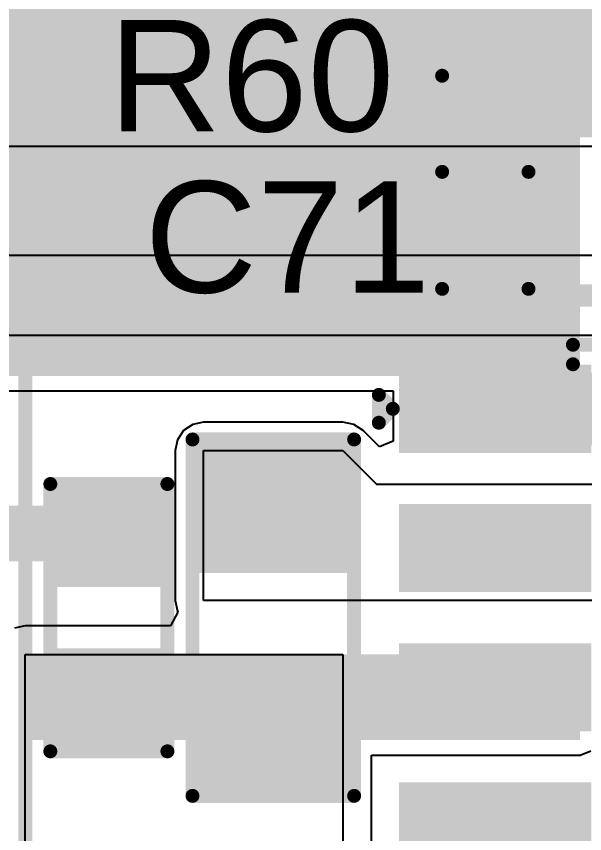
# Model space of a CAD drawing. Header units: inches. Extents: x -2.7 to 10.9, y -2.9 to 7.4.
# Drawn here: x 0.0868 to 0.2907, y -1.5071 to -1.2136 of the extents above; entities that cross this region are included whole.
import ezdxf

# ---------------------------------------------------------------- set-up
doc = ezdxf.new("R2010")
doc.units = ezdxf.units.IN
doc.header["$MEASUREMENT"] = 0
for name, color, linetype in [('Board Outline', 216, 'Continuous'), ('Bottom Layer', 5, 'Continuous'), ('Layer 2', 16, 'Continuous'), ('Top Layer', 1, 'Continuous'), ('Top Overlay', 2, 'Continuous'), ('Top Paste', 8, 'Continuous'), ('Top Solder', 216, 'Continuous')]:
    doc.layers.add(name, color=color, linetype=linetype)
doc.styles.add('Arial', font='', dxfattribs={"height": 0.2})
doc.styles.get('Arial').set_extended_font_data('Arial')

# ---------------------------------------------------------------- blocks, each defined once
blk = doc.blocks.new('8_SOIC_EP_117')
at = {"layer": 'Top Layer'}
for points in [[(-0.07579, 0.08681), (-0.07579, 0.06319), (-0.13681, 0.06319), (-0.13681, 0.08681)], [(0.13681, 0.08681), (0.13681, 0.06319), (0.07579, 0.06319), (0.07579, 0.08681)], [(0.05144, 0.06894), (0.05144, -0.06894), (-0.05144, -0.06894), (-0.05144, 0.06894)], [(-0.07579, 0.03681), (-0.07579, 0.01319), (-0.13681, 0.01319), (-0.13681, 0.03681)], [(0.13681, 0.03681), (0.13681, 0.01319), (0.07579, 0.01319), (0.07579, 0.03681)], [(-0.07579, -0.01319), (-0.07579, -0.03681), (-0.13681, -0.03681), (-0.13681, -0.01319)], [(0.13681, -0.01319), (0.13681, -0.03681), (0.07579, -0.03681), (0.07579, -0.01319)], [(-0.07579, -0.06319), (-0.07579, -0.08681), (-0.13681, -0.08681), (-0.13681, -0.06319)], [(0.13681, -0.06319), (0.13681, -0.08681), (0.07579, -0.08681), (0.07579, -0.06319)]]:
    blk.add_hatch(color=1, dxfattribs=at).paths.add_polyline_path(points)
at = {"layer": 'Top Overlay'}
blk.add_hatch(color=2, dxfattribs=at).paths.add_polyline_path([(-0.07211, 0.06194), (-0.05911, 0.06194), (-0.05911, 0.08794), (-0.07211, 0.08794)])
at = {"layer": 'Top Paste'}
for points in [[(-0.07579, 0.08681), (-0.07579, 0.06319), (-0.13681, 0.06319), (-0.13681, 0.08681)], [(0.13681, 0.08681), (0.13681, 0.06319), (0.07579, 0.06319), (0.07579, 0.08681)], [(0.05144, 0.06894), (0.05144, -0.06894), (-0.05144, -0.06894), (-0.05144, 0.06894)], [(-0.07579, 0.03681), (-0.07579, 0.01319), (-0.13681, 0.01319), (-0.13681, 0.03681)], [(0.13681, 0.03681), (0.13681, 0.01319), (0.07579, 0.01319), (0.07579, 0.03681)], [(-0.07579, -0.01319), (-0.07579, -0.03681), (-0.13681, -0.03681), (-0.13681, -0.01319)], [(0.13681, -0.01319), (0.13681, -0.03681), (0.07579, -0.03681), (0.07579, -0.01319)], [(-0.07579, -0.06319), (-0.07579, -0.08681), (-0.13681, -0.08681), (-0.13681, -0.06319)], [(0.13681, -0.06319), (0.13681, -0.08681), (0.07579, -0.08681), (0.07579, -0.06319)]]:
    blk.add_hatch(color=8, dxfattribs=at).paths.add_polyline_path(points)
at = {"layer": 'Top Solder'}
for points in [[(-0.07179, 0.09081), (-0.07179, 0.05919), (-0.14081, 0.05919), (-0.14081, 0.09081)], [(0.14081, 0.09081), (0.14081, 0.05919), (0.07179, 0.05919), (0.07179, 0.09081)], [(0.05544, 0.07294), (0.05544, -0.07294), (-0.05544, -0.07294), (-0.05544, 0.07294)], [(-0.07179, 0.04081), (-0.07179, 0.00919), (-0.14081, 0.00919), (-0.14081, 0.04081)], [(0.14081, 0.04081), (0.14081, 0.00919), (0.07179, 0.00919), (0.07179, 0.04081)], [(-0.07179, -0.00919), (-0.07179, -0.04081), (-0.14081, -0.04081), (-0.14081, -0.00919)], [(0.14081, -0.00919), (0.14081, -0.04081), (0.07179, -0.04081), (0.07179, -0.00919)], [(-0.07179, -0.05919), (-0.07179, -0.09081), (-0.14081, -0.09081), (-0.14081, -0.05919)], [(0.14081, -0.05919), (0.14081, -0.09081), (0.07179, -0.09081), (0.07179, -0.05919)]]:
    blk.add_hatch(color=216, dxfattribs=at).paths.add_polyline_path(points)
at = {"layer": 'Top Overlay'}
for points in [[(-0.07837, 0.091, 0.005, 0.005, 0), (-0.07837, 0.098, 0.005, 0.005, 0)], [(-0.07837, 0.098, 0.005, 0.005, 0), (0.07837, 0.098, 0.005, 0.005, 0)], [(0.07837, 0.091, 0.005, 0.005, 0), (0.07837, 0.098, 0.005, 0.005, 0)], [(-0.148, 0.08, 0.005, 0.005, 0), (-0.143, 0.075, 0.005, 0.005, 0)], [(-0.148, 0.07, 0.005, 0.005, 0), (-0.148, 0.08, 0.005, 0.005, 0)], [(-0.148, 0.07, 0.005, 0.005, 0), (-0.143, 0.075, 0.005, 0.005, 0)], [(-0.07837, -0.098, 0.005, 0.005, 0), (-0.07837, -0.091, 0.005, 0.005, 0)], [(0.07837, -0.098, 0.005, 0.005, 0), (0.07837, -0.091, 0.005, 0.005, 0)], [(-0.07837, -0.098, 0.005, 0.005, 0), (0.07837, -0.098, 0.005, 0.005, 0)]]:
    blk.add_lwpolyline(points, format="xyseb", dxfattribs=at)
for points in [[(-0.07962, 0.098, 0.0025, 0.0025, 1), (-0.07712, 0.098, 0.0025, 0.0025, 1)], [(-0.07962, 0.098, 0.0025, 0.0025, 1), (-0.07712, 0.098, 0.0025, 0.0025, 1)], [(0.07712, 0.098, 0.0025, 0.0025, 1), (0.07962, 0.098, 0.0025, 0.0025, 1)], [(0.07712, 0.098, 0.0025, 0.0025, 1), (0.07962, 0.098, 0.0025, 0.0025, 1)], [(-0.07962, 0.091, 0.0025, 0.0025, 1), (-0.07712, 0.091, 0.0025, 0.0025, 1)], [(0.07712, 0.091, 0.0025, 0.0025, 1), (0.07962, 0.091, 0.0025, 0.0025, 1)], [(-0.14925, 0.08, 0.0025, 0.0025, 1), (-0.14675, 0.08, 0.0025, 0.0025, 1)], [(-0.14925, 0.08, 0.0025, 0.0025, 1), (-0.14675, 0.08, 0.0025, 0.0025, 1)], [(-0.14425, 0.075, 0.0025, 0.0025, 1), (-0.14175, 0.075, 0.0025, 0.0025, 1)], [(-0.14425, 0.075, 0.0025, 0.0025, 1), (-0.14175, 0.075, 0.0025, 0.0025, 1)], [(-0.14925, 0.07, 0.0025, 0.0025, 1), (-0.14675, 0.07, 0.0025, 0.0025, 1)], [(-0.14925, 0.07, 0.0025, 0.0025, 1), (-0.14675, 0.07, 0.0025, 0.0025, 1)], [(-0.07962, -0.091, 0.0025, 0.0025, 1), (-0.07712, -0.091, 0.0025, 0.0025, 1)], [(0.07712, -0.091, 0.0025, 0.0025, 1), (0.07962, -0.091, 0.0025, 0.0025, 1)], [(-0.07962, -0.098, 0.0025, 0.0025, 1), (-0.07712, -0.098, 0.0025, 0.0025, 1)], [(-0.07962, -0.098, 0.0025, 0.0025, 1), (-0.07712, -0.098, 0.0025, 0.0025, 1)], [(0.07712, -0.098, 0.0025, 0.0025, 1), (0.07962, -0.098, 0.0025, 0.0025, 1)], [(0.07712, -0.098, 0.0025, 0.0025, 1), (0.07962, -0.098, 0.0025, 0.0025, 1)]]:
    blk.add_lwpolyline(points, format="xyseb", close=True, dxfattribs=at)
blk = doc.blocks.new('CYH127_33UH_118')
at = {"layer": 'Top Overlay'}
blk.add_lwpolyline([(0.238, 0.238, 0.005, 0.005, 0), (-0.238, 0.238, 0.005, 0.005, 0)], format="xyseb", dxfattribs=at)
blk = doc.blocks.new('RES_0805_165')
at = {"layer": 'Top Layer'}
for points in [[(-0.06, 0.025), (-0.02, 0.025), (-0.02, -0.025), (-0.06, -0.025)], [(0.02, 0.025), (0.06, 0.025), (0.06, -0.025), (0.02, -0.025)]]:
    blk.add_hatch(color=1, dxfattribs=at).paths.add_polyline_path(points)
at = {"layer": 'Top Paste'}
for points in [[(-0.06, 0.025), (-0.02, 0.025), (-0.02, -0.025), (-0.06, -0.025)], [(0.02, 0.025), (0.06, 0.025), (0.06, -0.025), (0.02, -0.025)]]:
    blk.add_hatch(color=8, dxfattribs=at).paths.add_polyline_path(points)
at = {"layer": 'Top Solder'}
for points in [[(-0.064, 0.029), (-0.016, 0.029), (-0.016, -0.029), (-0.064, -0.029)], [(0.016, 0.029), (0.064, 0.029), (0.064, -0.029), (0.016, -0.029)]]:
    blk.add_hatch(color=216, dxfattribs=at).paths.add_polyline_path(points)
at = {"layer": 'Top Overlay'}
for points in [[(0.064, 0.029, 0.005, 0.005, 0), (-0.064, 0.029, 0.005, 0.005, 0)], [(-0.064, -0.029, 0.005, 0.005, 0), (-0.064, 0.029, 0.005, 0.005, 0)], [(0.064, -0.029, 0.005, 0.005, 0), (0.064, 0.029, 0.005, 0.005, 0)], [(0.064, -0.029, 0.005, 0.005, 0), (-0.064, -0.029, 0.005, 0.005, 0)]]:
    blk.add_lwpolyline(points, format="xyseb", dxfattribs=at)
for points in [[(-0.06525, 0.029, 0.0025, 0.0025, 1), (-0.06275, 0.029, 0.0025, 0.0025, 1)], [(-0.06525, 0.029, 0.0025, 0.0025, 1), (-0.06275, 0.029, 0.0025, 0.0025, 1)], [(0.06275, 0.029, 0.0025, 0.0025, 1), (0.06525, 0.029, 0.0025, 0.0025, 1)], [(0.06275, 0.029, 0.0025, 0.0025, 1), (0.06525, 0.029, 0.0025, 0.0025, 1)], [(-0.06525, -0.029, 0.0025, 0.0025, 1), (-0.06275, -0.029, 0.0025, 0.0025, 1)], [(-0.06525, -0.029, 0.0025, 0.0025, 1), (-0.06275, -0.029, 0.0025, 0.0025, 1)], [(0.06275, -0.029, 0.0025, 0.0025, 1), (0.06525, -0.029, 0.0025, 0.0025, 1)], [(0.06275, -0.029, 0.0025, 0.0025, 1), (0.06525, -0.029, 0.0025, 0.0025, 1)]]:
    blk.add_lwpolyline(points, format="xyseb", close=True, dxfattribs=at)
blk = doc.blocks.new('R___0603_167')
at = {"layer": 'Top Layer'}
for points in [[(-0.015, 0.0175), (-0.015, -0.0175), (-0.045, -0.0175), (-0.045, 0.0175)], [(0.045, 0.0175), (0.045, -0.0175), (0.015, -0.0175), (0.015, 0.0175)]]:
    blk.add_hatch(color=1, dxfattribs=at).paths.add_polyline_path(points)
at = {"layer": 'Top Paste'}
for points in [[(-0.015, 0.0175), (-0.015, -0.0175), (-0.045, -0.0175), (-0.045, 0.0175)], [(0.045, 0.0175), (0.045, -0.0175), (0.015, -0.0175), (0.015, 0.0175)]]:
    blk.add_hatch(color=8, dxfattribs=at).paths.add_polyline_path(points)
at = {"layer": 'Top Solder'}
for points in [[(-0.011, 0.0215), (-0.011, -0.0215), (-0.049, -0.0215), (-0.049, 0.0215)], [(0.049, 0.0215), (0.049, -0.0215), (0.011, -0.0215), (0.011, 0.0215)]]:
    blk.add_hatch(color=216, dxfattribs=at).paths.add_polyline_path(points)
at = {"layer": 'Top Overlay'}
for points in [[(-0.048, -0.021, 0.005, 0.005, 0), (-0.048, 0.021, 0.005, 0.005, 0)], [(0.048, 0.021, 0.005, 0.005, 0), (-0.048, 0.021, 0.005, 0.005, 0)], [(0.048, -0.021, 0.005, 0.005, 0), (0.048, 0.021, 0.005, 0.005, 0)], [(0.048, -0.021, 0.005, 0.005, 0), (-0.048, -0.021, 0.005, 0.005, 0)]]:
    blk.add_lwpolyline(points, format="xyseb", dxfattribs=at)
for points in [[(-0.04925, 0.021, 0.0025, 0.0025, 1), (-0.04675, 0.021, 0.0025, 0.0025, 1)], [(-0.04925, 0.021, 0.0025, 0.0025, 1), (-0.04675, 0.021, 0.0025, 0.0025, 1)], [(0.04675, 0.021, 0.0025, 0.0025, 1), (0.04925, 0.021, 0.0025, 0.0025, 1)], [(0.04675, 0.021, 0.0025, 0.0025, 1), (0.04925, 0.021, 0.0025, 0.0025, 1)], [(-0.04925, -0.021, 0.0025, 0.0025, 1), (-0.04675, -0.021, 0.0025, 0.0025, 1)], [(-0.04925, -0.021, 0.0025, 0.0025, 1), (-0.04675, -0.021, 0.0025, 0.0025, 1)], [(0.04675, -0.021, 0.0025, 0.0025, 1), (0.04925, -0.021, 0.0025, 0.0025, 1)], [(0.04675, -0.021, 0.0025, 0.0025, 1), (0.04925, -0.021, 0.0025, 0.0025, 1)]]:
    blk.add_lwpolyline(points, format="xyseb", close=True, dxfattribs=at)
blk = doc.blocks.new('C___0603_284')
at = {"layer": 'Top Layer'}
for points in [[(-0.015, 0.0175), (-0.015, -0.0175), (-0.045, -0.0175), (-0.045, 0.0175)], [(0.045, 0.0175), (0.045, -0.0175), (0.015, -0.0175), (0.015, 0.0175)]]:
    blk.add_hatch(color=1, dxfattribs=at).paths.add_polyline_path(points)
at = {"layer": 'Top Paste'}
for points in [[(-0.015, 0.0175), (-0.015, -0.0175), (-0.045, -0.0175), (-0.045, 0.0175)], [(0.045, 0.0175), (0.045, -0.0175), (0.015, -0.0175), (0.015, 0.0175)]]:
    blk.add_hatch(color=8, dxfattribs=at).paths.add_polyline_path(points)
at = {"layer": 'Top Solder'}
for points in [[(-0.01264, 0.01986), (-0.01264, -0.01986), (-0.04736, -0.01986), (-0.04736, 0.01986)], [(0.04736, 0.01986), (0.04736, -0.01986), (0.01264, -0.01986), (0.01264, 0.01986)]]:
    blk.add_hatch(color=216, dxfattribs=at).paths.add_polyline_path(points)
at = {"layer": 'Top Overlay'}
for points in [[(-0.049, -0.021, 0.005, 0.005, 0), (-0.049, 0.021, 0.005, 0.005, 0)], [(-0.049, 0.021, 0.005, 0.005, 0), (-0.018, 0.021, 0.005, 0.005, 0)], [(0.018, 0.021, 0.005, 0.005, 0), (0.049, 0.021, 0.005, 0.005, 0)], [(0.049, -0.021, 0.005, 0.005, 0), (0.049, 0.021, 0.005, 0.005, 0)], [(-0.049, -0.021, 0.005, 0.005, 0), (-0.018, -0.021, 0.005, 0.005, 0)], [(0.018, -0.021, 0.005, 0.005, 0), (0.049, -0.021, 0.005, 0.005, 0)]]:
    blk.add_lwpolyline(points, format="xyseb", dxfattribs=at)
for points in [[(-0.05025, 0.021, 0.0025, 0.0025, 1), (-0.04775, 0.021, 0.0025, 0.0025, 1)], [(-0.05025, 0.021, 0.0025, 0.0025, 1), (-0.04775, 0.021, 0.0025, 0.0025, 1)], [(-0.01925, 0.021, 0.0025, 0.0025, 1), (-0.01675, 0.021, 0.0025, 0.0025, 1)], [(0.01675, 0.021, 0.0025, 0.0025, 1), (0.01925, 0.021, 0.0025, 0.0025, 1)], [(0.04775, 0.021, 0.0025, 0.0025, 1), (0.05025, 0.021, 0.0025, 0.0025, 1)], [(0.04775, 0.021, 0.0025, 0.0025, 1), (0.05025, 0.021, 0.0025, 0.0025, 1)], [(-0.05025, -0.021, 0.0025, 0.0025, 1), (-0.04775, -0.021, 0.0025, 0.0025, 1)], [(-0.05025, -0.021, 0.0025, 0.0025, 1), (-0.04775, -0.021, 0.0025, 0.0025, 1)], [(-0.01925, -0.021, 0.0025, 0.0025, 1), (-0.01675, -0.021, 0.0025, 0.0025, 1)], [(0.01675, -0.021, 0.0025, 0.0025, 1), (0.01925, -0.021, 0.0025, 0.0025, 1)], [(0.04775, -0.021, 0.0025, 0.0025, 1), (0.05025, -0.021, 0.0025, 0.0025, 1)], [(0.04775, -0.021, 0.0025, 0.0025, 1), (0.05025, -0.021, 0.0025, 0.0025, 1)]]:
    blk.add_lwpolyline(points, format="xyseb", close=True, dxfattribs=at)

msp = doc.modelspace()

# ---------------------------------------------------------------- hatches: boundary and pattern name
at = {"layer": 'Top Layer'}
for points in [[(0.22805, -1.05032), (0.22805, -1.36634), (0.28908, -1.36634), (0.28908, -1.05032)], [(-0.348, -1.257), (0.31357, -1.257), (0.31357, -1.19433), (-0.348, -1.19433)], [(-0.348, -1.34272), (0.28856, -1.34272), (0.28856, -1.247), (-0.348, -1.247)], [(0.09, -1.47351), (0.28908, -1.47351), (0.28908, -1.44272), (0.09, -1.44272)]]:
    msp.add_hatch(color=1, dxfattribs=at).paths.add_polyline_path(points)

# ---------------------------------------------------------------- linework, layer by layer
at = {"layer": 'Board Outline'}
msp.add_lwpolyline([(2.84412, -0.24125, 0.005, 0.005, -0.741893), (-2.49969, -1.37795, 0.005, 0.005, 0)], format="xyseb", dxfattribs=at)
at = {"layer": 'Bottom Layer'}
msp.add_line((-0.47209, -1.26027), (0.48064, -1.26027), dxfattribs=at)
for points in [[(-0.65402, -1.22369, 0.01, 0.01, 0), (0.60849, -1.22369, 0.01, 0.01, 0)], [(-0.478, -1.246, 0.008, 0.008, 0), (0.48655, -1.246, 0.008, 0.008, 0)]]:
    msp.add_lwpolyline(points, format="xyseb", dxfattribs=at)
at = {"layer": 'Layer 2'}
for p, q in [((0.48137, -1.29952), (-0.27179, -1.29952)), ((-0.26588, -1.32807), (0.31537, -1.32807))]:
    msp.add_line(p, q, dxfattribs=at)
msp.add_lwpolyline([(-0.27179, -1.31379, 0.008, 0.008, 0), (0.48137, -1.31379, 0.008, 0.008, 0)], format="xyseb", dxfattribs=at)
at = {"layer": 'Top Layer'}
for p, q in [((-0.348, -1.34813), (0.22205, -1.34813)), ((0.22205, -1.34813), (0.22205, -1.3661)), ((0.15009, -1.36011), (0.14678, -1.36232)), ((0.15399, -1.35933), (0.15009, -1.36011)), ((0.20399, -1.35933), (0.15399, -1.35933)), ((0.20789, -1.36011), (0.20399, -1.35933)), ((0.2112, -1.36232), (0.20789, -1.36011)), ((0.14678, -1.36232), (0.14457, -1.36563)), ((0.21705, -1.36817), (0.2112, -1.36232)), ((0.14457, -1.36563), (0.14379, -1.36953)), ((0.22205, -1.3661), (0.21705, -1.36817)), ((0.14379, -1.36953), (0.14379, -1.42333)), ((0.15399, -1.42333), (0.15399, -1.36953)), ((0.15399, -1.36953), (0.20399, -1.36953)), ((0.20399, -1.36953), (0.21599, -1.38153)), ((0.21599, -1.38153), (0.4163, -1.38153)), ((0.14379, -1.42333), (0.14457, -1.42723)), ((0.4163, -1.42333), (0.15399, -1.42333)), ((0.14477, -1.42752), (0.1421, -1.43252)), ((0.14457, -1.42723), (0.14477, -1.42752)), ((0.09, -1.43252), (0.0861, -1.4333)), ((0.1421, -1.43252), (0.09, -1.43252)), ((0.09, -1.626), (0.09, -1.44272)), ((0.09, -1.44272), (0.20399, -1.44272)), ((0.20399, -1.44272), (0.20399, -1.555)), ((0.21419, -1.5448), (0.21419, -1.47892)), ((0.21419, -1.47892), (0.28908, -1.47892)), ((0.28908, -1.47892), (0.2929, -1.47733))]:
    msp.add_line(p, q, dxfattribs=at)
msp.add_lwpolyline([(0.00777, -1.39927, 0.02, 0.02, 0), (0.11973, -1.39927, 0.02, 0.02, 0)], format="xyseb", dxfattribs=at)
msp.add_lwpolyline([(0.11473, -1.39927, 0.01, 0.01, 1), (0.12473, -1.39927, 0.01, 0.01, 1)], format="xyseb", close=True, dxfattribs=at)
at = {"layer": 'Top Overlay'}
msp.add_lwpolyline([(0.23956, -1.23492, 0.005, 0.005, 0), (0.44215, -1.23492, 0.005, 0.005, 0)], format="xyseb", dxfattribs=at)
msp.add_lwpolyline([(0.23831, -1.23492, 0.0025, 0.0025, 1), (0.24081, -1.23492, 0.0025, 0.0025, 1)], format="xyseb", close=True, dxfattribs=at)

# ---------------------------------------------------------------- block references
at = {"rotation": 270}
for name, p in [('CYH127_33UH_118', (-0.148, -1.33575)), ('RES_0805_165', (0.17899, -1.42953)), ('R___0603_167', (0.11999, -1.42953))]:
    msp.add_blockref(name, p, dxfattribs=at)
for name, p in [('C___0603_284', (0.28856, -1.29045)), ('8_SOIC_EP_117', (0.36486, -1.42953))]:
    msp.add_blockref(name, p)

# ---------------------------------------------------------------- texts
at = {"layer": 'Top Overlay', "style": 'Arial'}
for s, p in [('R60', (0.1199, -1.25491)), ('C71', (0.13281, -1.3128))]:
    msp.add_text(s, height=0.04, dxfattribs=at).set_placement(p)

doc.saveas('drawing.dxf')
